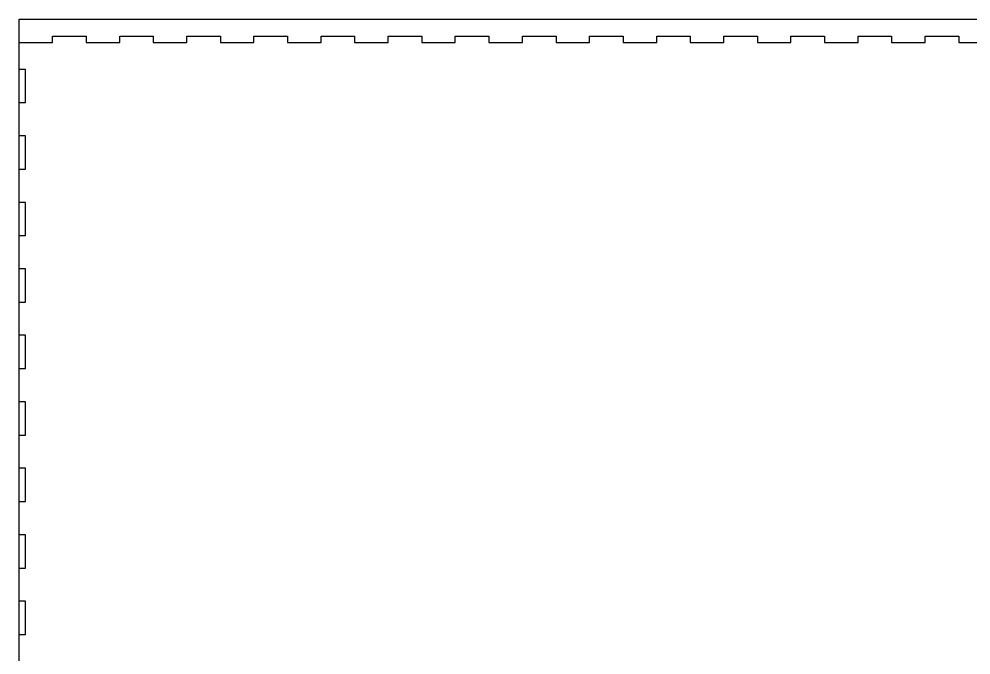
# Model space of a CAD drawing. Extents: x 0 to 1000, y 1 to 601.
# Drawn here: x 0.4 to 446.4, y 302.6 to 600.6 of the extents above; entities that cross this region are included whole.
import ezdxf

# ---------------------------------------------------------------- set-up
doc = ezdxf.new("R2010")
doc.units = 0
doc.layers.get('0').update_dxf_attribs({"linetype": 'CONTINUOUS'})
doc.layers.add('NEWLAYER', color=7, linetype='CONTINUOUS')

msp = doc.modelspace()

# ---------------------------------------------------------------- linework, layer by layer
at = {"linetype": 'Continuous'}
for p, q in [((0.37, 0.55), (0.37, 600.55)), ((0.37, 600.55), (1000.37, 600.55))]:
    msp.add_line(p, q, dxfattribs=at)
at = {"layer": 'NEWLAYER', "color": 7}
for points in [[(0.37, 589.55), (16.1, 589.55), (16.1, 592.55), (31.82, 592.55), (31.82, 589.55), (47.55, 589.55), (47.55, 592.55), (63.27, 592.55), (63.27, 589.55), (79, 589.55), (79, 592.55), (94.72, 592.55), (94.72, 589.55), (110.44, 589.55), (110.44, 592.55), (126.17, 592.55), (126.17, 589.55), (141.89, 589.55), (141.89, 592.55), (157.62, 592.55), (157.62, 589.55), (173.34, 589.55), (173.34, 592.55), (189.06, 592.55), (189.06, 589.55), (204.79, 589.55), (204.79, 592.55), (220.51, 592.55), (220.51, 589.55), (236.24, 589.55), (236.24, 592.55), (251.96, 592.55), (251.96, 589.55), (267.69, 589.55), (267.69, 592.55), (283.41, 592.55), (283.41, 589.55), (299.13, 589.55), (299.13, 592.55), (314.86, 592.55), (314.86, 589.55), (330.58, 589.55), (330.58, 592.55), (346.31, 592.55), (346.31, 589.55), (362.03, 589.55), (362.03, 592.55), (377.75, 592.55), (377.75, 589.55), (393.48, 589.55), (393.48, 592.55), (409.2, 592.55), (409.2, 589.55), (424.93, 589.55), (424.93, 592.55), (440.65, 592.55), (440.65, 589.55), (456.37, 589.55)], [(0.37, 299.55), (0.37, 312.13), (3.37, 312.13), (3.37, 327.71), (0.37, 327.71), (0.37, 343.29), (3.37, 343.29), (3.37, 358.87), (0.37, 358.87), (0.37, 374.45), (3.37, 374.45), (3.37, 390.03), (0.37, 390.03), (0.37, 405.61), (3.37, 405.61), (3.37, 421.19), (0.37, 421.19), (0.37, 436.77), (3.37, 436.77), (3.37, 452.34), (0.37, 452.34), (0.37, 467.92), (3.37, 467.92), (3.37, 483.5), (0.37, 483.5), (0.37, 499.08), (3.37, 499.08), (3.37, 514.66), (0.37, 514.66), (0.37, 530.24), (3.37, 530.24), (3.37, 545.82), (0.37, 545.82), (0.37, 561.4), (3.37, 561.4), (3.37, 576.98), (0.37, 576.98), (0.37, 589.55)]]:
    msp.add_lwpolyline(points, dxfattribs=at)

doc.saveas('drawing.dxf')
